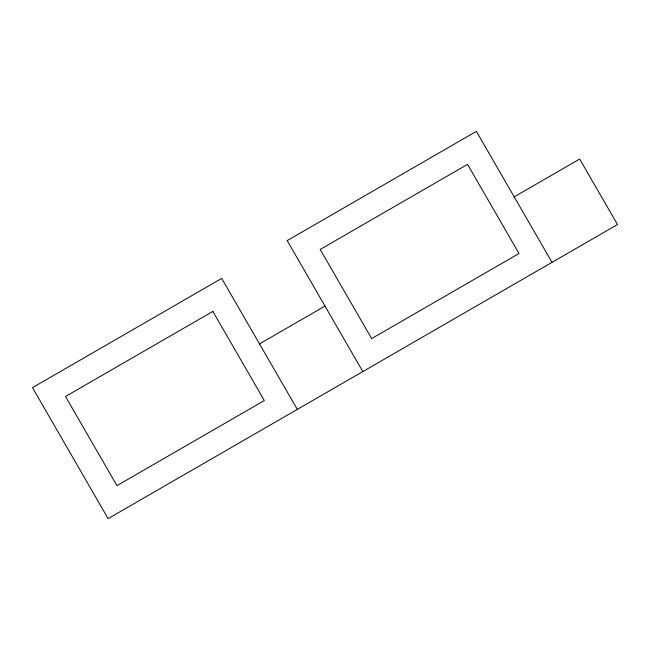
<?xml version="1.0" encoding="UTF-8"?>
<svg xmlns="http://www.w3.org/2000/svg" width="650" height="650" viewBox="0 0 650 650"><rect width="100%" height="100%" fill="white"/><g stroke="black" fill="none" stroke-linecap="round" stroke-linejoin="round"><path stroke-width="0.97" d="M259.512 343.907L325 306.093M514.199 196.861L579.686 159.047L617.5 224.543L108.119 518.627L32.5 387.644L221.699 278.411L297.318 409.394M552.012 262.356L476.385 131.373L287.186 240.606L362.814 371.589M212.859 311.415L65.496 396.492L116.968 485.631L264.322 400.554L212.859 311.415M467.545 164.369L320.19 249.446L371.654 338.585L519.009 253.508L467.545 164.369"/></g></svg>
